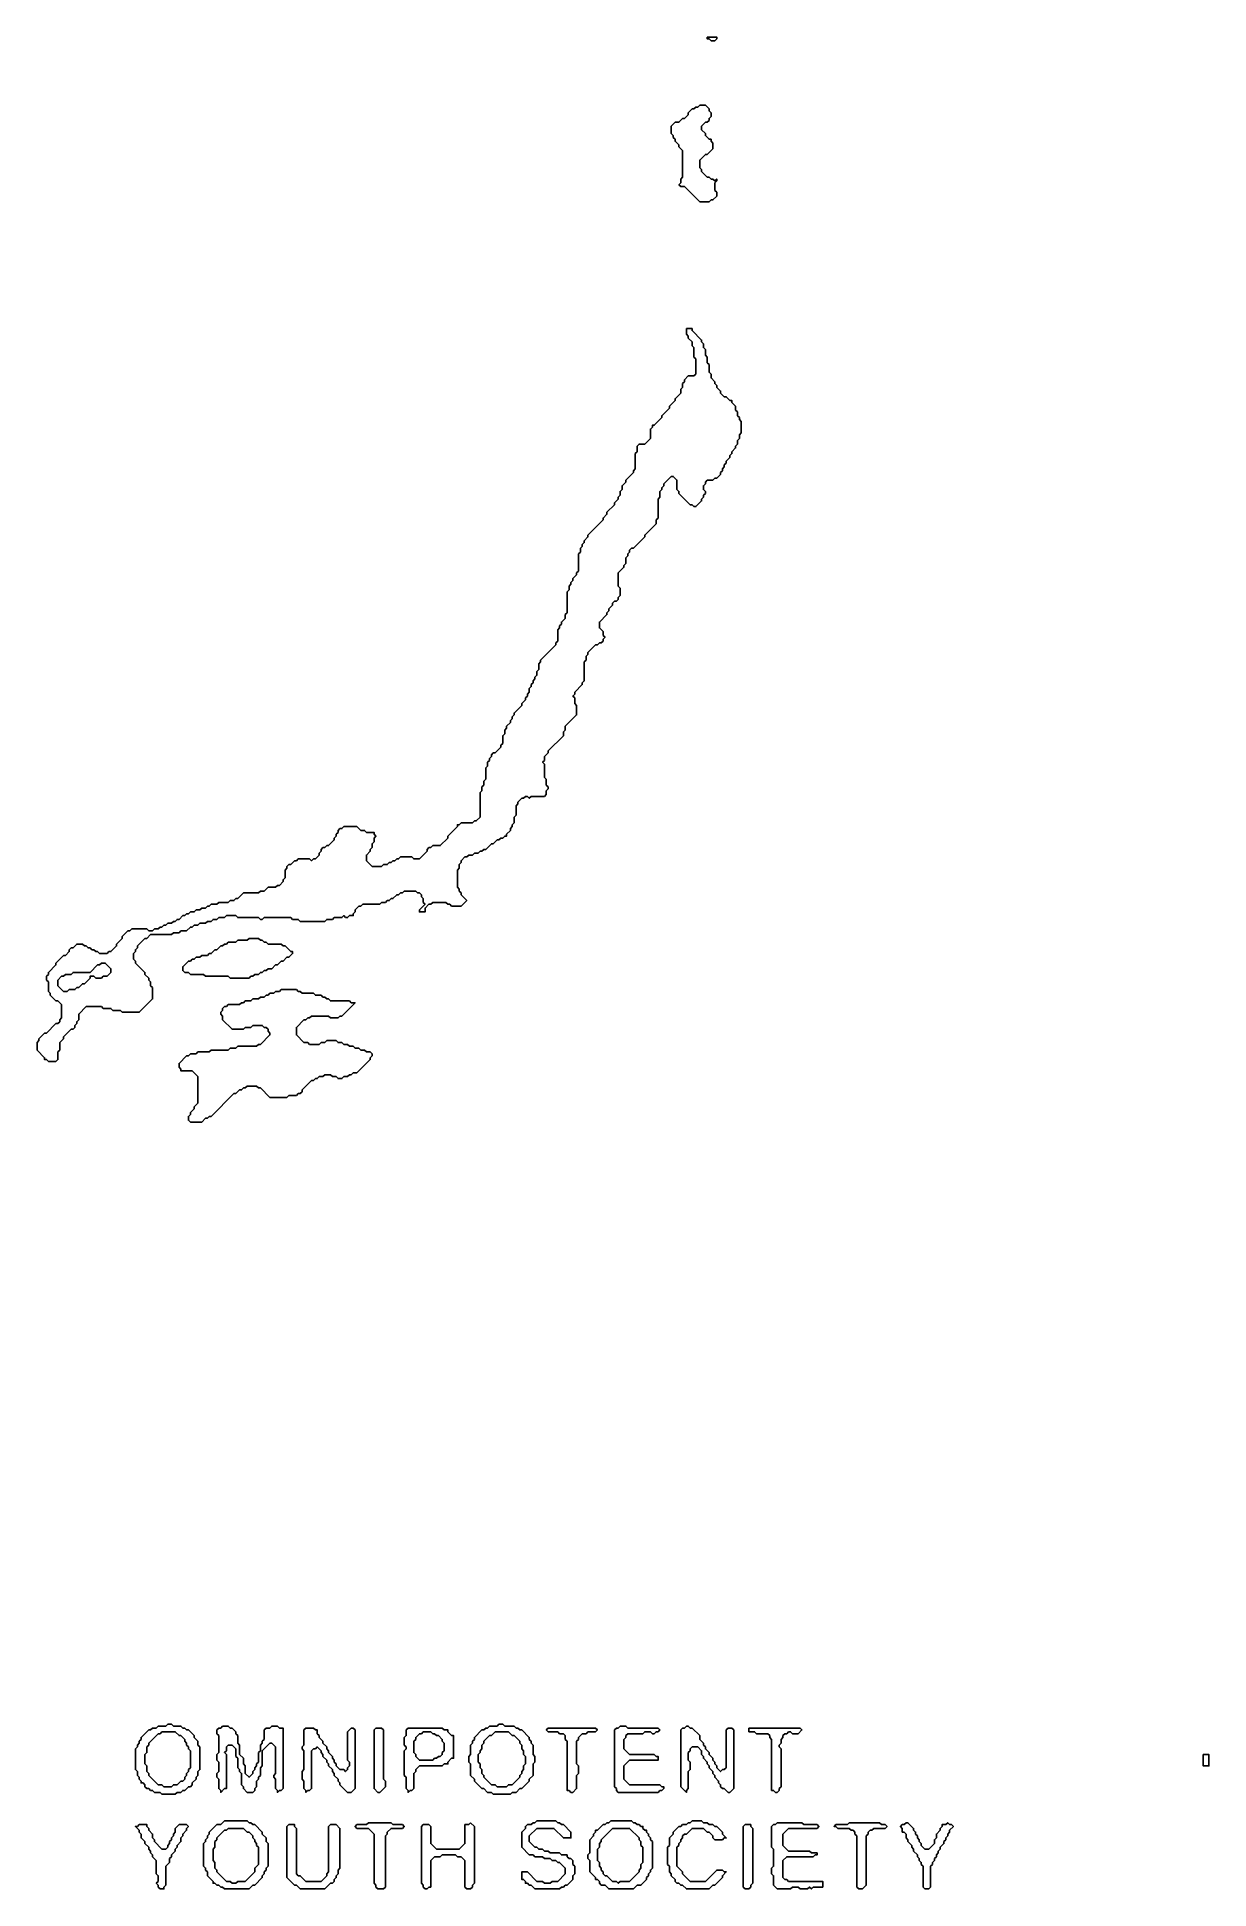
# Model space of a CAD drawing. Header units: millimetres. Extents: x 153 to 462, y 11 to 500.
import ezdxf

# ---------------------------------------------------------------- set-up
doc = ezdxf.new("R2010")
doc.units = ezdxf.units.MM

msp = doc.modelspace()

# ---------------------------------------------------------------- linework, layer by layer
for points in [[(330, 500), (330, 499.5), (330.5, 499.5), (331, 499), (332, 499), (332.5, 499.5), (332.5, 500)], [(328, 482), (327.5, 481.5), (327, 481.5), (326.5, 481), (326, 481), (325, 480), (325, 479.5), (324, 478.5), (323.5, 478.5), (322.5, 477.5), (321.5, 477.5), (320.5, 476.5), (320.5, 474.5), (321, 474), (321, 473.5), (321.5, 473), (321.5, 472.5), (322.5, 471.5), (322.5, 471), (323.5, 470), (323.5, 463), (323, 462.5), (323, 461.5), (322.5, 461), (323, 460.5), (324, 460.5), (328, 456.5), (330.5, 456.5), (331, 457), (331.5, 457), (332.5, 458), (332.5, 459), (332, 459.5), (332, 461.5), (332.5, 462), (332.5, 462.5), (332, 462), (331.5, 462.5), (331, 462.5), (330.5, 463), (330, 463), (328.5, 464.5), (328.5, 465), (328, 465.5), (328, 467.5), (329.5, 469), (330, 469), (331.5, 470.5), (331.5, 472), (331, 472.5), (331, 473), (330.5, 473), (329.5, 474), (329.5, 474.5), (328.5, 475.5), (328.5, 476.5), (329.5, 477.5), (330, 477.5), (330.5, 478), (330.5, 478.5), (331, 479), (331, 480), (330.5, 480.5), (330.5, 481), (329.5, 482)], [(324.5, 423), (324.5, 421.5), (325, 421), (325, 420.5), (326, 419.5), (326, 418.5), (326.5, 418), (326.5, 415.5), (327, 415), (327, 411), (326.5, 410.5), (325, 410.5), (324, 409.5), (324, 409), (323.5, 408.5), (323.5, 407.5), (323, 407), (323, 406), (321.5, 404.5), (321.5, 404), (320, 402.5), (320, 402), (318, 400), (318, 399.5), (316, 397.5), (315.5, 397.5), (315.5, 397), (315, 396.5), (315, 394), (313.5, 392.5), (312, 392.5), (311.5, 392), (311.5, 390.5), (311, 390), (311, 386), (310.5, 385.5), (310.5, 385), (308.5, 383), (308.5, 382.5), (307.5, 381.5), (307.5, 380.5), (307, 380), (307, 379), (306.5, 378.5), (306.5, 378), (305.5, 377), (305.5, 376.5), (303.5, 374.5), (303.5, 374), (302.5, 373), (302.5, 372.5), (298.5, 368.5), (298.5, 368), (297.5, 367), (297.5, 366.5), (297, 366), (297, 365.5), (296.5, 365), (296.5, 364), (296, 363.5), (296, 359), (295.5, 358.5), (295.5, 358), (294.5, 357), (294.5, 356.5), (294, 356), (294, 355.5), (293.5, 355), (293.5, 354), (293, 353.5), (293, 348), (292.5, 347.5), (292.5, 346.5), (291.5, 345.5), (291.5, 345), (291, 344.5), (291, 344), (290.5, 343.5), (290.5, 340.5), (290, 340), (290, 339.5), (286, 335.5), (286, 335), (285.5, 334.5), (285.5, 333), (285, 332.5), (285, 331.5), (284.5, 331), (284.5, 330.5), (284, 330), (284, 329.5), (283.5, 329), (283.5, 328.5), (283, 328), (283, 327), (282.5, 326.5), (282.5, 326), (282, 325.5), (282, 325), (281, 324), (281, 323.5), (279, 321.5), (279, 321), (278.5, 320.5), (278.5, 320), (278, 319.5), (278, 319), (277, 318), (277, 317.5), (276.5, 317), (276.5, 316), (276, 315.5), (276, 313.5), (275.5, 313), (275.5, 312.5), (274, 311), (273.5, 311), (273, 310.5), (273, 310), (272.5, 309.5), (272.5, 309), (272, 308.5), (272, 307.5), (271.5, 307), (271.5, 304), (271, 303.5), (271, 302.5), (270.5, 302), (270.5, 301), (270, 300.5), (270, 294), (269, 293), (268.5, 293), (268, 292.5), (265, 292.5), (264.5, 292), (264, 292), (264, 291.5), (261.5, 289), (261.5, 288.5), (259.5, 286.5), (257.5, 286.5), (257, 286), (256.5, 286), (256, 285.5), (256, 285), (254, 283), (252.5, 283), (252, 283.5), (249, 283.5), (248.5, 283), (248, 283), (247.5, 282.5), (247, 282.5), (246.5, 282), (246, 282), (245.5, 281.5), (244.5, 281.5), (244, 281), (241.5, 281), (240, 282.5), (240, 284), (241, 285), (241, 285.5), (241.5, 286), (241.5, 287), (242, 287.5), (242, 288.5), (242.5, 289), (242, 289.5), (242, 290), (240, 290), (239.5, 290.5), (238.5, 290.5), (237.5, 291.5), (234, 291.5), (233.5, 291), (233, 291), (232.5, 290.5), (232.5, 290), (232, 289.5), (232, 289), (231.5, 288.5), (231.5, 288), (230, 286.5), (229.5, 286.5), (229, 286), (228.5, 286), (228, 285.5), (228, 285), (227.5, 284.5), (227.5, 284), (226.5, 283), (226, 283), (225.5, 282.5), (225, 283), (222, 283), (221.5, 282.5), (221, 282.5), (220, 281.5), (219.5, 281.5), (219, 281), (219, 280.5), (218.5, 280), (218.5, 278), (218, 277.5), (218, 277), (217, 276), (216.5, 276), (216, 275.5), (214, 275.5), (213, 274.5), (212, 274.5), (211.5, 274), (207.5, 274), (206, 272.5), (205.5, 272.5), (205, 272), (204, 272), (203.5, 271.5), (201, 271.5), (200.5, 271), (199, 271), (198.5, 270.5), (198, 270.5), (197.5, 270), (196.5, 270), (196, 269.5), (195, 269.5), (194.5, 269), (193.5, 269), (193, 268.5), (192.5, 268.5), (192, 268), (191.5, 268), (190.5, 267), (190, 267), (189.5, 266.5), (189, 266.5), (188.5, 266), (187.5, 266), (187, 265.5), (186.5, 265.5), (186, 265), (185.5, 265), (185, 264.5), (184, 264.5), (183.5, 264), (182.5, 264), (182, 264.5), (178, 264.5), (177.5, 264), (177, 264), (175.5, 262.5), (175.5, 262), (174, 260.5), (174, 260), (172.5, 258.5), (172, 258.5), (171.5, 258), (169.5, 258), (169, 258.5), (168.5, 258.5), (168, 259), (167.5, 259), (167, 259.5), (166.5, 259.5), (166, 260), (165.5, 260), (165, 260.5), (163.5, 260.5), (162.5, 259.5), (162, 259.5), (161.5, 259), (161.5, 258.5), (160.5, 257.5), (160, 257.5), (158, 255.5), (158, 255), (156, 253), (156, 252.5), (155.5, 252), (155.5, 251), (156, 250.5), (156, 248), (156.5, 247.5), (156.5, 247), (158, 245.5), (158.5, 245.5), (159.5, 244.5), (159.5, 241), (159, 240.5), (159, 240), (158.5, 239.5), (158, 239.5), (155.5, 237), (155, 237), (153.5, 235.5), (153.5, 235), (153, 234.5), (153, 232.5), (155, 230.5), (155, 230), (155.5, 230), (156, 229.5), (158, 229.5), (158.5, 230), (158.5, 232), (159, 232.5), (159, 234.5), (160, 235.5), (160, 236), (162, 238), (162.5, 238), (163, 238.5), (163, 239), (163.5, 239.5), (163.5, 240), (164, 240.5), (164, 242), (166, 244), (170, 244), (170.5, 243.5), (172.5, 243.5), (173, 243), (175, 243), (175.5, 242.5), (180, 242.5), (183.5, 246), (183.5, 249), (183, 249.5), (183, 250.5), (182.5, 251), (182.5, 251.5), (181.5, 252.5), (181.5, 253), (179, 255.5), (179, 256), (178.5, 256.5), (178.5, 258), (179, 258.5), (179, 259), (179.5, 259.5), (179.5, 260), (181.5, 262), (182, 262), (183, 263), (188.5, 263), (189, 263.5), (190.5, 263.5), (191, 264), (192.5, 264), (193.5, 265), (194, 265), (194.5, 265.5), (195.5, 265.5), (196, 266), (197.5, 266), (198, 266.5), (199, 266.5), (199.5, 267), (200.5, 267), (201, 267.5), (202.5, 267.5), (203, 268), (205.5, 268), (206, 267.5), (211.5, 267.5), (212, 267), (212.5, 267), (213, 267.5), (220, 267.5), (220.5, 267), (222, 267), (222.5, 266.5), (229, 266.5), (229.5, 267), (231, 267), (231.5, 267.5), (233.5, 267.5), (234, 268), (234.5, 267.5), (235, 267.5), (235.5, 268), (236.5, 268), (236.5, 268.5), (237, 269), (237, 269.5), (238, 270.5), (238.5, 270.5), (239, 271), (243.5, 271), (244, 271.5), (245, 271.5), (245.5, 272), (246, 272), (246.5, 272.5), (247, 272.5), (248, 273.5), (248.5, 273.5), (249, 274), (249.5, 274), (250, 274.5), (253, 274.5), (253.5, 274), (254, 274), (254.5, 273.5), (254.5, 273), (255, 272.5), (255, 271.5), (255.5, 271), (254, 269.5), (254, 269), (255.5, 269), (255.5, 270), (256.5, 271), (257, 271), (257.5, 271.5), (261, 271.5), (261.5, 271), (262, 271), (262.5, 270.5), (265, 270.5), (266.5, 272), (265, 273.5), (265, 274), (264.5, 274.5), (264.5, 275), (264, 275.5), (264, 280), (264.5, 280.5), (264.5, 281.5), (265, 282), (265, 282.5), (266, 283.5), (266.5, 283.5), (267, 284), (268, 284), (268.5, 284.5), (269.5, 284.5), (270, 285), (270.5, 285), (271, 285.5), (271.5, 285.5), (273, 287), (273.5, 287), (274.5, 288), (275, 288), (275.5, 288.5), (276, 288.5), (276.5, 289), (277, 289), (277, 289.5), (278, 290.5), (278, 291), (278.5, 291.5), (278.5, 292), (279, 292.5), (279, 294), (279.5, 294.5), (279.5, 297), (280, 297.5), (280, 298), (281, 299), (281.5, 299), (282, 299.5), (282.5, 299.5), (283, 299), (283.5, 299.5), (287, 299.5), (287.5, 300), (287.5, 301), (288, 301.5), (288, 302), (287.5, 302.5), (287.5, 304), (287, 304.5), (287, 308), (286.5, 308.5), (287, 309), (287, 310), (288, 311), (288, 311.5), (292, 315.5), (292, 316.5), (292.5, 317), (292.5, 318), (295.5, 321), (295.5, 323.5), (295, 324), (295, 325.5), (294.5, 326), (295, 326.5), (295, 327), (297, 329), (297, 329.5), (297.5, 330), (297.5, 335), (298, 335.5), (298, 336.5), (298.5, 337), (298.5, 337.5), (300.5, 339.5), (301, 339.5), (301.5, 340), (302, 340), (302.5, 340.5), (302.5, 341), (303, 341.5), (302.5, 342), (302.5, 343), (301.5, 344), (301.5, 345.5), (303.5, 347.5), (303.5, 348), (304, 348.5), (304, 349), (305, 350), (305, 350.5), (305.5, 351), (306, 351), (306.5, 351.5), (306.5, 352), (307, 352.5), (307, 354.5), (306.5, 355), (306.5, 358.5), (308, 360), (308, 360.5), (308.5, 361), (308.5, 362.5), (309, 363), (309, 363.5), (309.5, 364), (309.5, 364.5), (310, 365), (310.5, 365), (313.5, 368), (313.5, 368.5), (316.5, 371.5), (316.5, 372.5), (317, 373), (317, 378), (317.5, 378.5), (317.5, 380), (318, 380.5), (318, 381), (318.5, 381.5), (318.5, 382), (320.5, 384), (321, 384), (322, 383), (322, 380.5), (322.5, 380), (322.5, 379.5), (325.5, 376.5), (326, 376.5), (326.5, 376), (327, 376), (328.5, 377.5), (328.5, 378), (329, 378.5), (329, 379), (329.5, 379.5), (329.5, 380), (329, 380.5), (329, 381.5), (329.5, 382), (329.5, 382.5), (330, 383), (331.5, 383), (332, 383.5), (332.5, 383.5), (333.5, 384.5), (333.5, 385), (334, 385.5), (334, 386), (334.5, 386.5), (334.5, 387), (335, 387.5), (335, 388), (336, 389), (336, 389.5), (336.5, 390), (336.5, 390.5), (337.5, 391.5), (337.5, 392), (338, 392.5), (338, 393.5), (338.5, 394), (338.5, 395), (339, 395.5), (339, 398.5), (338.5, 399), (338.5, 399.5), (338, 400), (338, 401), (337.5, 401.5), (337.5, 402.5), (336.5, 403.5), (336.5, 404), (336, 404), (335, 405), (334.5, 405), (333.5, 406), (333.5, 406.5), (332.5, 407.5), (332.5, 408), (332, 408.5), (332, 409), (331, 410), (331, 411), (330.5, 411.5), (330.5, 413.5), (330, 414), (330, 415.5), (329.5, 416), (329.5, 417.5), (329, 418), (329, 419), (328.5, 419.5), (328.5, 420), (326, 422.5), (326, 423)], [(209, 262), (208.5, 261.5), (206, 261.5), (205.5, 261), (203.5, 261), (203, 260.5), (202.5, 260.5), (202, 260), (201.5, 260), (200.5, 259), (200, 259), (199, 258), (198.5, 258), (198, 257.5), (196.5, 257.5), (196, 257), (195, 257), (194.5, 256.5), (194, 256.5), (193.5, 256), (193, 256), (191.5, 254.5), (191.5, 253.5), (192, 253), (193, 253), (193.5, 252.5), (197, 252.5), (197.5, 252), (203.5, 252), (204, 251.5), (209, 251.5), (209.5, 252), (210, 252), (210.5, 252.5), (211.5, 252.5), (212, 253), (212.5, 253), (213, 253.5), (213.5, 253.5), (214, 254), (215, 254), (216, 255), (216.5, 255), (217.5, 256), (218, 256), (219, 257), (219.5, 257), (220.5, 258), (220.5, 258.5), (220, 258.5), (218.5, 260), (218, 260), (217.5, 260.5), (214, 260.5), (213.5, 261), (213, 261), (212.5, 261.5), (212, 261.5), (211.5, 262)], [(169.5, 255), (170, 255.5), (171, 255.5), (172.5, 254), (172.5, 253), (171.5, 252), (170.5, 252), (170, 251.5), (168.5, 251.5), (168, 252), (167, 252), (167, 251.5), (165.5, 250), (165, 250), (164, 249), (163.5, 249), (163, 248.5), (161.5, 248.5), (161, 248), (160, 248), (158.5, 249.5), (158.5, 251), (159.5, 252), (160, 252), (160.5, 252.5), (162, 252.5), (162.5, 253), (167, 253), (169, 255)], [(217.5, 248.5), (217, 248), (216, 248), (215.5, 247.5), (214.5, 247.5), (214, 247), (213.5, 247), (213, 246.5), (212, 246.5), (211.5, 246), (210, 246), (209.5, 245.5), (208, 245.5), (207.5, 245), (207, 245), (206.5, 244.5), (203.5, 244.5), (203, 244), (202.5, 244), (202, 243.5), (202, 243), (201.5, 242.5), (201.5, 242), (202, 241.5), (202, 240.5), (204.5, 238), (207.5, 238), (208, 238.5), (209.5, 238.5), (210, 239), (212.5, 239), (213, 238.5), (213.5, 238.5), (214, 238), (214, 237.5), (214.5, 237), (214.5, 236.5), (212, 234), (211.5, 234), (211, 233.5), (206, 233.5), (205.5, 233), (204, 233), (203.5, 232.5), (199, 232.5), (198.5, 232), (195.5, 232), (195, 231.5), (193.5, 231.5), (193, 231), (192.5, 231), (190.5, 229), (190.5, 228), (191, 227.5), (191, 227), (194, 227), (195.5, 225.5), (195.5, 218.5), (194.5, 217.5), (194.5, 217), (193.5, 216), (193.5, 215.5), (193, 215), (193, 214), (193.5, 213.5), (196.5, 213.5), (197.5, 214.5), (198, 214.5), (198.5, 215), (199, 215), (205, 221), (205.5, 221), (206.5, 222), (207, 222), (207.5, 222.5), (208, 222.5), (208.5, 223), (211, 223), (211.5, 222.5), (212, 222.5), (214.5, 220), (219, 220), (219.5, 220.5), (221.5, 220.5), (222, 221), (222.5, 221), (223, 221.5), (223, 222), (225.5, 224.5), (226, 224.5), (226.5, 225), (227, 225), (227.5, 225.5), (228.5, 225.5), (229, 226), (230.5, 226), (231, 225.5), (232, 225.5), (232.5, 225), (233.5, 225), (234, 225.5), (235, 225.5), (235.5, 226), (236, 226), (236.5, 226.5), (237.5, 226.5), (241, 230), (241, 230.5), (241.5, 231), (241.5, 231.5), (241, 232), (240, 232), (239.5, 232.5), (238.5, 232.5), (238, 233), (237, 233), (236.5, 233.5), (235.5, 233.5), (235, 234), (234, 234), (233.5, 234.5), (232.5, 234.5), (232, 235), (229.5, 235), (229, 234.5), (228, 234.5), (227.5, 234), (225, 234), (224.5, 234.5), (223.5, 234.5), (221.5, 236.5), (221.5, 238.5), (223.5, 240.5), (224, 240.5), (224.5, 241), (225, 241), (225.5, 241.5), (230, 241.5), (230.5, 241), (232.5, 241), (233, 241.5), (233.5, 241.5), (237, 245), (236, 245), (235.5, 245.5), (230.5, 245.5), (230, 246), (229.5, 246), (229, 246.5), (228.5, 246.5), (228, 247), (226.5, 247), (226, 247.5), (223, 247.5), (222.5, 248), (222, 248), (221.5, 248.5)], [(187.5, 54.5), (187, 54), (185, 54), (184.5, 53.5), (183.5, 53.5), (183, 53), (182.5, 53), (180.5, 51), (180.5, 50.5), (180, 50), (180, 49.5), (179.5, 49), (179.5, 48.5), (179, 48), (179, 42.5), (179.5, 42), (179.5, 41), (180, 40.5), (180, 40), (180.5, 39.5), (180.5, 39), (181, 39), (181.5, 38.5), (181.5, 38), (182, 37.5), (182.5, 37.5), (183, 37), (183.5, 37), (184, 36.5), (185.5, 36.5), (186, 36), (189.5, 36), (190, 36.5), (191, 36.5), (191.5, 37), (192, 37), (193, 38), (193.5, 38), (194, 38.5), (194, 39), (195, 40), (195, 40.5), (195.5, 41), (195.5, 42), (196, 42.5), (196, 48.5), (195.5, 49), (195.5, 50), (194.5, 51), (194.5, 51.5), (193, 53), (192.5, 53), (192, 53.5), (191.5, 53.5), (191, 54), (189, 54), (188.5, 54.5)], [(202, 54), (201.5, 53.5), (201, 53.5), (200.5, 53), (200.5, 52), (201, 51.5), (201, 47), (200.5, 46.5), (200.5, 45), (201, 44.5), (201, 42), (200.5, 41.5), (200.5, 40.5), (201, 40), (201, 37.5), (201.5, 37), (201.5, 36.5), (202.5, 37.5), (203, 37.5), (203, 46.5), (202.5, 47), (203, 47.5), (203, 48.5), (203.5, 49), (204.5, 49), (205.5, 48), (205.5, 46), (206, 45.5), (206, 43), (206.5, 42.5), (206.5, 42), (207, 41.5), (207, 38.5), (207.5, 38), (207.5, 37.5), (208.5, 36.5), (210, 36.5), (210.5, 37), (210.5, 37.5), (211, 38), (211, 39.5), (211.5, 40), (211.5, 40.5), (212, 41), (212, 43), (212.5, 43.5), (212.5, 47.5), (214.5, 49.5), (215, 49.5), (216, 48.5), (216, 41.5), (215.5, 41), (215.5, 40.5), (216, 40), (216, 37.5), (216.5, 37), (216.5, 36.5), (217, 37), (217.5, 37), (218, 37.5), (218, 53.5), (217, 53.5), (216.5, 54), (215, 54), (214.5, 53.5), (213.5, 53.5), (213, 53), (213, 50.5), (212.5, 50), (212.5, 49.5), (212, 49), (212, 47.5), (211.5, 47), (211.5, 44.5), (211, 44), (211, 43.5), (210.5, 43), (210.5, 42.5), (210, 42), (210, 41.5), (209, 40.5), (208, 41.5), (208, 43.5), (207.5, 44), (207.5, 45.5), (206.5, 46.5), (206.5, 49), (206, 49.5), (206, 51.5), (205.5, 52), (205.5, 52.5), (204.5, 53.5), (204, 53.5), (203.5, 54)], [(275, 54.5), (274.5, 54), (272.5, 54), (272, 53.5), (271.5, 53.5), (271, 53), (270.5, 53), (268.5, 51), (268.5, 50.5), (268, 50), (268, 49.5), (267.5, 49), (267.5, 46.5), (267, 46), (267, 44.5), (267.5, 44), (267.5, 41), (268.5, 40), (268.5, 39.5), (270.5, 37.5), (271, 37.5), (272, 36.5), (273, 36.5), (273.5, 36), (278, 36), (278.5, 36.5), (279.5, 36.5), (280.5, 37.5), (281, 37.5), (283, 39.5), (283, 40), (284, 41), (284, 44), (284.5, 44.5), (284.5, 46), (284, 46.5), (284, 49), (283.5, 49.5), (283.5, 50), (283, 50.5), (283, 51), (281, 53), (280.5, 53), (280, 53.5), (279.5, 53.5), (279, 54), (276.5, 54), (276, 54.5)], [(307, 54), (306.5, 53.5), (306, 53.5), (305.5, 53), (305.5, 38), (306, 37.5), (306, 37), (306.5, 36.5), (317, 36.5), (317.5, 37), (318, 37), (318.5, 37.5), (318.5, 38), (318, 38), (317.5, 38.5), (309.5, 38.5), (308, 40), (308, 43.5), (309.5, 45), (317, 45), (317, 46), (316.5, 46), (316, 46.5), (309.5, 46.5), (308, 48), (308, 50.5), (308.5, 51), (308.5, 51.5), (309, 52), (313, 52), (313.5, 52.5), (315, 52.5), (315.5, 52), (316, 52), (316.5, 52.5), (317, 52.5), (317.5, 53), (317, 53.5), (309, 53.5), (308.5, 54)], [(324.5, 54), (324, 53.5), (323.5, 53.5), (323, 53), (323, 38), (324.5, 36.5), (324.5, 37), (325, 37.5), (325, 42), (325.5, 42.5), (325.5, 44.5), (325, 45), (325, 47), (325.5, 47.5), (325.5, 48), (326, 48.5), (327.5, 48.5), (328.5, 47.5), (328.5, 46.5), (329, 46), (329, 45.5), (330, 44.5), (330, 44), (330.5, 43.5), (330.5, 43), (331.5, 42), (331.5, 41.5), (332, 41), (332, 40.5), (333, 39.5), (333, 39), (333.5, 38.5), (333.5, 38), (334, 37.5), (334.5, 37.5), (335.5, 36.5), (336, 36.5), (337, 37.5), (337, 53), (336.5, 53.5), (335.5, 53.5), (335, 53), (335, 43), (334.5, 42.5), (334, 42.5), (333.5, 42), (332.5, 43), (332.5, 43.5), (332, 44), (332, 44.5), (331.5, 45), (331.5, 45.5), (330.5, 46.5), (330.5, 47), (329.5, 48), (329.5, 48.5), (329, 49), (329, 49.5), (328, 50.5), (328, 51.5), (326, 53.5), (325.5, 53.5), (325, 54)], [(185.5, 52), (186, 52.5), (189.5, 52.5), (190.5, 51.5), (191, 51.5), (192, 50.5), (192, 50), (192.5, 49.5), (192.5, 49), (193, 48.5), (193, 48), (193.5, 47.5), (193.5, 43), (193, 42.5), (193, 42), (192.5, 41.5), (192.5, 41), (192, 40.5), (192, 40), (191.5, 39.5), (191, 39.5), (190, 38.5), (189, 38.5), (188.5, 38), (186.5, 38), (186, 38.5), (185, 38.5), (182.5, 41), (182.5, 41.5), (182, 42), (182, 43.5), (181.5, 44), (181.5, 46.5), (182, 47), (182, 48.5), (182.5, 49), (182.5, 49.5), (185, 52)], [(224, 53.5), (223.5, 53), (223.5, 49), (223, 48.5), (223, 48), (223.5, 47.5), (223.5, 42.5), (223, 42), (223, 40), (223.5, 39.5), (223.5, 37.5), (224, 37), (224, 36.5), (224.5, 37), (225, 37), (225.5, 37.5), (225.5, 47.5), (226, 48), (226.5, 48), (227, 48.5), (228, 47.5), (228, 47), (228.5, 46.5), (228.5, 46), (229.5, 45), (229.5, 44.5), (230, 44), (230, 43.5), (231, 42.5), (231, 42), (231.5, 41.5), (231.5, 41), (232.5, 40), (232.5, 39.5), (233, 39), (233, 38.5), (235, 36.5), (236, 36.5), (237, 37.5), (237, 53), (236.5, 53.5), (236, 53.5), (235, 52.5), (235, 45), (235.5, 44.5), (235.5, 43.5), (235, 43), (235, 42.5), (234.5, 42), (234, 42.5), (233, 42.5), (232, 43.5), (232, 44), (231.5, 44.5), (231.5, 45), (231, 45.5), (231, 46), (230, 47), (230, 47.5), (229.5, 48), (229.5, 48.5), (228.5, 49.5), (228.5, 50), (227.5, 51), (227.5, 51.5), (227, 52), (227, 53), (226.5, 53), (226, 53.5)], [(242.5, 53.5), (242, 53), (242, 37.5), (243, 36.5), (243.5, 36.5), (245, 38), (245, 39.5), (244.5, 40), (244.5, 53), (244, 53.5)], [(251, 53.5), (250.5, 53), (250.5, 51.5), (250, 51), (250, 49), (250.5, 48.5), (250.5, 48), (250, 47.5), (250, 41), (250.5, 40.5), (250.5, 37.5), (251, 37), (251, 36.5), (251.5, 37), (252, 37), (252.5, 37.5), (252.5, 41.5), (253, 42), (253, 42.5), (254, 43.5), (260, 43.5), (260.5, 44), (261.5, 44), (261.5, 44.5), (262.5, 45.5), (263, 45.5), (263, 51.5), (262.5, 51.5), (261.5, 52.5), (261.5, 53), (260.5, 53), (260, 53.5)], [(254.5, 52), (255, 52.5), (257, 52.5), (257.5, 52), (258, 52), (258.5, 51.5), (259, 51.5), (260, 50.5), (260, 50), (260.5, 49.5), (260.5, 47.5), (260, 47), (260, 46.5), (259.5, 46), (259, 46), (258.5, 45.5), (258, 45.5), (257.5, 45), (254, 45), (253, 46), (253, 46.5), (252.5, 47), (252.5, 50), (253, 50.5), (253, 51), (254, 52)], [(274, 52.5), (277.5, 52.5), (278.5, 51.5), (279, 51.5), (280.5, 50), (280.5, 49.5), (281, 49), (281, 48), (281.5, 47.5), (281.5, 46.5), (282, 46), (282, 44), (281.5, 43.5), (281.5, 42.5), (281, 42), (281, 41.5), (280.5, 41), (280.5, 40.5), (278.5, 38.5), (277.5, 38.5), (277, 38), (274.5, 38), (274, 38.5), (273, 38.5), (271, 40.5), (271, 41), (270.5, 41.5), (270.5, 42.5), (270, 43), (270, 44), (269.5, 44.5), (269.5, 46.5), (270, 47), (270, 47.5), (270.5, 48), (270.5, 49), (271, 49.5), (271, 50), (272.5, 51.5), (273, 51.5)], [(288, 53.5), (287.5, 53), (288, 52.5), (290.5, 52.5), (291, 52), (292, 52), (292.5, 51.5), (292.5, 50.5), (293, 50), (293, 37), (293.5, 37), (294, 36.5), (294.5, 36.5), (295.5, 37.5), (295.5, 41), (296, 41.5), (296, 43.5), (295.5, 44), (295.5, 50), (296, 50.5), (296, 51), (297, 52), (298, 52), (298.5, 52.5), (300.5, 52.5), (301, 53), (300.5, 53.5)], [(341, 53.5), (341, 52.5), (342.5, 52.5), (343, 52), (346, 52), (346.5, 51.5), (346.5, 51), (347, 50.5), (347, 37), (347.5, 37), (348, 36.5), (348.5, 36.5), (349, 37), (349, 37.5), (349.5, 38), (349.5, 48), (349, 48.5), (349, 49), (349.5, 49.5), (349.5, 50.5), (350, 51), (350, 51.5), (350.5, 52), (351, 52), (351.5, 52.5), (352, 52.5), (352.5, 52), (354, 52), (355, 53), (354.5, 53.5)], [(461, 46.5), (461, 43.5), (462.5, 43.5), (462.5, 46.5)], [(180, 28), (179.5, 27.5), (179, 27.5), (180, 26.5), (180, 26), (180.5, 25.5), (180.5, 24.5), (181.5, 23.5), (181.5, 23), (182.5, 22), (182.5, 21.5), (183, 21), (183, 20.5), (183.5, 20), (183.5, 19.5), (184.5, 18.5), (184.5, 15), (185, 14.5), (185, 13), (184.5, 12.5), (185, 12), (185, 11.5), (185.5, 11), (186.5, 11), (186.5, 11.5), (187, 12), (187, 17), (188, 18), (188, 19), (188.5, 19.5), (188.5, 20), (189.5, 21), (189.5, 21.5), (190, 22), (190, 22.5), (191, 23.5), (191, 24.5), (191.5, 25), (191.5, 25.5), (192.5, 26.5), (192.5, 27), (193, 27.5), (192.5, 28), (190.5, 28), (189.5, 27), (189.5, 26), (189, 25.5), (189, 25), (188.5, 24.5), (188.5, 24), (188, 23.5), (188, 23), (187.5, 22.5), (187.5, 22), (187, 21.5), (186, 21.5), (184, 23.5), (184, 24), (183.5, 24.5), (183.5, 25.5), (182.5, 26.5), (182.5, 27), (182, 27.5), (182, 28)], [(202.5, 29), (201.5, 28), (200.5, 28), (198.5, 26), (198.5, 25.5), (198, 25), (198, 24.5), (197.5, 24), (197.5, 23.5), (197, 23), (197, 17), (197.5, 16.5), (197.5, 16), (198, 15.5), (198, 14.5), (199.5, 13), (199.5, 12.5), (200, 12.5), (200.5, 12), (201, 12), (201.5, 11.5), (202, 11.5), (202.5, 11), (209, 11), (210, 12), (210.5, 12), (212.5, 14), (212.5, 14.5), (213, 15), (213, 15.5), (213.5, 16), (213.5, 16.5), (214, 17), (214, 23), (213.5, 23.5), (213.5, 24.5), (212.5, 25.5), (212.5, 26), (210.5, 28), (210, 28), (209.5, 28.5), (209, 28.5), (208.5, 29)], [(203, 26.5), (203.5, 27), (207.5, 27), (208.5, 26), (209, 26), (210, 25), (210, 24.5), (210.5, 24), (210.5, 23.5), (211, 23), (211, 22.5), (211.5, 22), (211.5, 17.5), (210.5, 16.5), (210.5, 15.5), (208, 13), (206, 13), (205.5, 12.5), (204.5, 12.5), (204, 13), (203, 13), (200.5, 15.5), (200.5, 16), (200, 16.5), (200, 18), (199.5, 18.5), (199.5, 21.5), (200, 22), (200, 23.5), (200.5, 24), (200.5, 24.5), (202.5, 26.5)], [(219.5, 28), (219, 27.5), (219, 14), (221, 12), (221.5, 12), (222.5, 11), (229, 11), (230.5, 12.5), (231, 12.5), (231.5, 13), (231.5, 13.5), (232, 14), (232, 14.5), (232.5, 15), (232.5, 16), (233, 16.5), (233, 27), (232, 28), (230.5, 28), (230, 27.5), (230, 15.5), (229.5, 15), (229.5, 14.5), (228, 13), (224, 13), (222.5, 14.5), (222, 14.5), (221.5, 15), (221.5, 27), (221, 27.5), (221, 28)], [(240.5, 28.5), (240, 28), (237.5, 28), (237, 27.5), (237.5, 27), (240.5, 27), (242, 25.5), (242, 12.5), (242.5, 12), (242.5, 11.5), (243, 11), (244.5, 11), (245, 11.5), (245, 25), (245.5, 25.5), (245.5, 26), (246.5, 27), (249.5, 27), (250, 27.5), (249.5, 28), (247, 28), (246.5, 28.5)], [(267.5, 28.5), (267, 28), (266, 28), (266, 23), (264.5, 21.5), (258.5, 21.5), (257, 23), (257, 27.5), (256.5, 28), (255, 28), (254.5, 27.5), (254.5, 12.5), (255, 12), (255, 11.5), (255.5, 11), (256, 11), (256.5, 11.5), (257, 11.5), (257, 18.5), (258, 19.5), (259.5, 19.5), (260, 20), (263.5, 20), (264, 19.5), (265, 19.5), (266, 18.5), (266, 11.5), (266.5, 11), (267.5, 11), (268, 11.5), (268, 12), (268.5, 12.5), (268.5, 27.5)], [(285, 29), (284.5, 28.5), (284, 28.5), (283.5, 28), (282.5, 28), (282, 27.5), (282, 27), (281, 26), (281, 22), (283, 20), (284, 20), (284.5, 19.5), (286.5, 19.5), (287, 19), (288.5, 19), (289, 18.5), (290, 18.5), (290.5, 18), (291, 18), (292.5, 16.5), (292.5, 15), (290.5, 13), (289, 13), (288.5, 12.5), (287, 12.5), (286.5, 13), (285, 13), (282.5, 15.5), (281, 15.5), (281, 13.5), (281.5, 13.5), (282, 13), (282, 12.5), (282.5, 12.5), (283, 12), (283.5, 12), (284.5, 11), (291, 11), (291.5, 11.5), (292, 11.5), (292.5, 12), (293, 12), (294.5, 13.5), (294.5, 14.5), (295, 15), (295, 17), (294.5, 17.5), (294.5, 18.5), (294, 19), (293.5, 19), (293, 19.5), (293, 20), (291.5, 20), (291, 20.5), (288.5, 20.5), (288, 21), (287, 21), (286.5, 21.5), (285.5, 21.5), (285, 22), (284.5, 22), (283, 23.5), (283, 25), (285, 27), (289.5, 27), (292, 24.5), (294, 24.5), (294, 26), (292, 28), (291.5, 28), (291, 28.5), (290.5, 28.5), (290, 29)], [(304.5, 29), (304, 28.5), (303.5, 28.5), (303, 28), (302.5, 28), (301, 26.5), (300.5, 26.5), (300.5, 26), (300, 25.5), (300, 25), (299, 24), (299, 20.5), (298.5, 20), (298.5, 19), (299, 18.5), (299, 15.5), (300.5, 14), (300.5, 13.5), (301, 13.5), (301.5, 13), (301.5, 12.5), (302, 12), (303, 12), (304, 11), (310.5, 11), (311.5, 12), (312.5, 12), (314, 13.5), (314, 14), (314.5, 14.5), (314.5, 15), (315, 15.5), (315, 16), (315.5, 16.5), (315.5, 23.5), (315, 24), (315, 24.5), (314.5, 25), (314.5, 25.5), (314, 26), (314, 26.5), (313.5, 26.5), (313, 27), (313, 27.5), (312.5, 27.5), (312, 28), (311.5, 28), (311, 28.5), (310.5, 28.5), (310, 29)], [(305, 27), (309.5, 27), (312, 24.5), (312, 24), (312.5, 23.5), (312.5, 22.5), (313, 22), (313, 18), (312.5, 17.5), (312.5, 16.5), (312, 16), (312, 15.5), (309.5, 13), (307, 13), (306.5, 12.5), (306, 13), (305, 13), (303.5, 14.5), (303, 14.5), (302.5, 15), (302.5, 15.5), (302, 16), (302, 16.5), (301.5, 17), (301.5, 18), (301, 18.5), (301, 21.5), (301.5, 22), (301.5, 23), (302, 23.5), (302, 24)], [(326, 29), (325.5, 28.5), (325, 28.5), (324.5, 28), (323.5, 28), (323, 27.5), (322.5, 27.5), (321, 26), (321, 25.5), (320, 24.5), (320, 22.5), (319.5, 22), (319.5, 17.5), (320, 17), (320, 15.5), (320.5, 15), (320.5, 14.5), (321.5, 13.5), (321.5, 13), (322, 12.5), (322.5, 12.5), (323, 12), (323.5, 12), (324.5, 11), (330.5, 11), (331.5, 12), (332, 12), (334, 14), (334, 14.5), (335, 15.5), (334.5, 15.5), (334, 16), (332.5, 16), (329.5, 13), (325.5, 13), (323.5, 15), (323.5, 15.5), (322, 17), (322, 22), (322.5, 22.5), (322.5, 23), (323, 23.5), (323, 24), (323.5, 24.5), (323.5, 25), (324, 25.5), (324.5, 25.5), (326, 27), (329, 27), (330, 26), (330.5, 26), (331.5, 25), (331.5, 24.5), (332, 24), (334, 24), (334.5, 24.5), (335, 24.5), (334, 25.5), (334, 26), (332.5, 27.5), (332, 27.5), (331.5, 28), (330.5, 28), (330, 28.5), (329, 28.5), (328.5, 29)], [(340, 28), (339.5, 27.5), (339.5, 11.5), (340, 11), (341, 11), (341.5, 11.5), (341.5, 12), (342, 12.5), (342, 27), (341.5, 27.5), (341.5, 28)], [(348.5, 28.5), (348, 28), (347.5, 28), (347, 27.5), (347, 22), (347.5, 21.5), (347.5, 17), (347, 16.5), (347, 15), (347.5, 14.5), (347.5, 12), (348.5, 11), (352, 11), (352.5, 11.5), (354, 11.5), (354.5, 11), (356.5, 11), (357, 11.5), (357.5, 11), (358, 11.5), (360.5, 11.5), (360.5, 13), (351.5, 13), (351, 13.5), (350.5, 13.5), (350, 14), (350, 18.5), (351, 19.5), (358, 19.5), (358.5, 20), (359, 20), (359, 20.5), (357.5, 20.5), (357, 21), (351.5, 21), (350, 22.5), (350, 25.5), (351.5, 27), (359, 27), (359.5, 27.5), (359, 28), (355.5, 28), (355, 28.5)], [(367.5, 28.5), (367, 28), (364, 28), (363.5, 27.5), (364, 27.5), (364.5, 27), (367.5, 27), (368, 26.5), (368.5, 26.5), (369, 26), (369, 25.5), (369.5, 25), (369.5, 11.5), (370, 11), (371, 11), (372, 12), (372, 25), (372.5, 25.5), (372.5, 26), (373, 26.5), (373.5, 26.5), (374, 27), (377, 27), (377.5, 27.5), (377, 28), (376, 28), (375.5, 28.5)], [(382.5, 28.5), (382, 28), (381.5, 28), (381, 27.5), (381.5, 27), (381.5, 26), (382, 26), (382.5, 25.5), (382.5, 24.5), (383, 24), (383, 23.5), (384, 22.5), (384, 22), (384.5, 21.5), (384.5, 21), (385.5, 20), (385.5, 19.5), (386, 19), (386, 18.5), (386.5, 18), (386.5, 17.5), (387, 17), (387, 11.5), (387.5, 11), (388.5, 11), (389, 11.5), (389, 17), (389.5, 17.5), (389.5, 18), (390, 18.5), (390, 19), (390.5, 19.5), (390.5, 20), (391, 20.5), (391, 21), (391.5, 21.5), (391.5, 22), (392.5, 23), (392.5, 23.5), (393, 24), (393, 24.5), (393.5, 25), (393.5, 25.5), (394, 26), (394, 26.5), (395, 27.5), (394.5, 28), (394, 28), (393.5, 28.5), (393, 28), (392, 28), (392, 27.5), (391.5, 27), (391.5, 26.5), (390.5, 25.5), (390.5, 24.5), (390, 24), (390, 23), (388.5, 21.5), (387.5, 21.5), (386.5, 22.5), (386.5, 23), (386, 23.5), (386, 24), (385.5, 24.5), (385.5, 25), (385, 25.5), (385, 26), (384.5, 26.5), (384.5, 27), (383, 28.5)]]:
    msp.add_lwpolyline(points, close=True)

doc.saveas('drawing.dxf')
